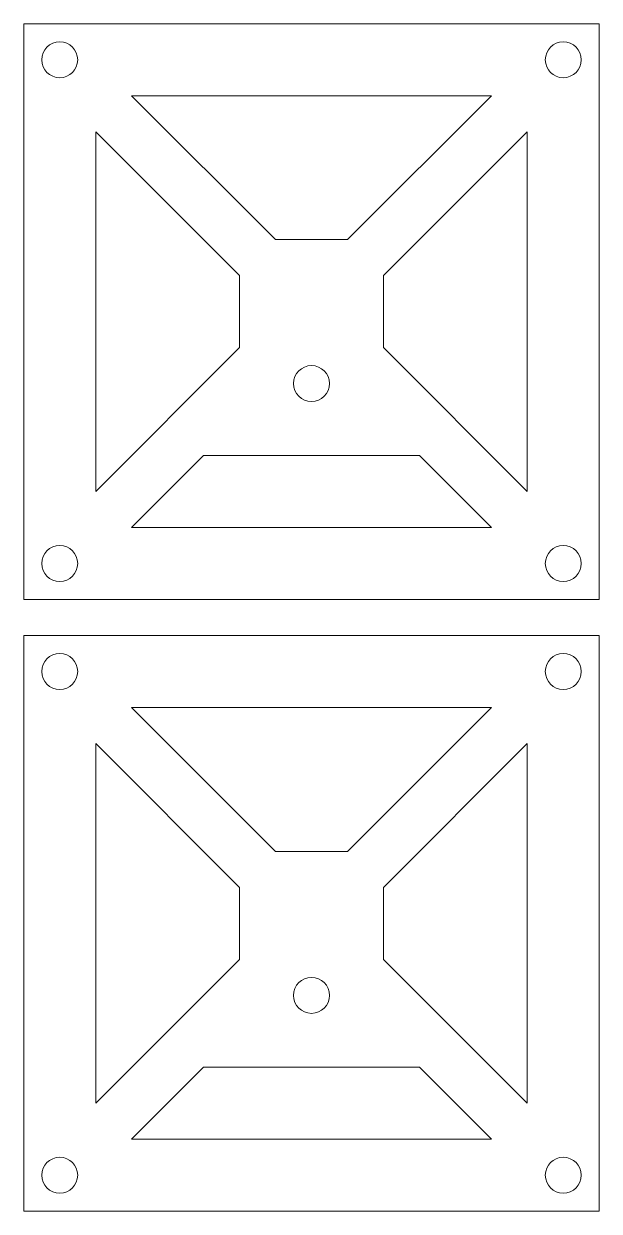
# Model space of a CAD drawing. Header units: millimetres. Extents: x -264 to 160, y -180 to 150.
# Drawn here: x 0 to 160, y -180 to 150 of the extents above; entities that cross this region are included whole.
import ezdxf

# ---------------------------------------------------------------- set-up
doc = ezdxf.new("R2010")
doc.units = ezdxf.units.MM
doc.layers.get('0').update_dxf_attribs({"lineweight": 0})

msp = doc.modelspace()

# ---------------------------------------------------------------- linework, layer by layer
for points in [[(160, 150), (160, -10), (0, -10), (0, 150)], [(30, 130), (70, 90), (90, 90), (130, 130)], [(20, 20), (60, 60), (60, 80), (20, 120)], [(140, 120), (100, 80), (100, 60), (140, 20)], [(130, 10), (110, 30), (50, 30), (30, 10)], [(160, -20), (160, -180), (0, -180), (0, -20)], [(30, -40), (70, -80), (90, -80), (130, -40)], [(20, -150), (60, -110), (60, -90), (20, -50)], [(140, -50), (100, -90), (100, -110), (140, -150)], [(130, -160), (110, -140), (50, -140), (30, -160)]]:
    msp.add_lwpolyline(points, close=True)
for centre in [(10, 140), (150, 140), (80, 50), (10, 0), (150, 0), (10, -30), (150, -30), (80, -120), (10, -170), (150, -170)]:
    msp.add_circle(centre, 5)

doc.saveas('drawing.dxf')
